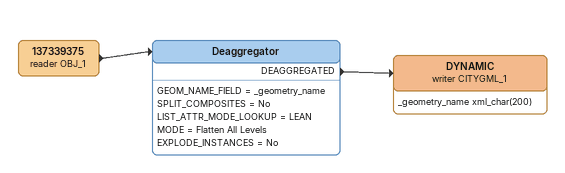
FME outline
137339375 (reader OBJ_1)
    -> Deaggregator
Deaggregator
    GEOM_NAME_FIELD = _geometry_name
    SPLIT_COMPOSITES = No
    LIST_ATTR_MODE_LOOKUP = LEAN
    MODE = Flatten All Levels
    EXPLODE_INSTANCES = No
    DEAGGREGATED -> DYNAMIC (writer CITYGML_1)
DYNAMIC (writer CITYGML_1)
    attributes: _geometry_name xml_char(200)
